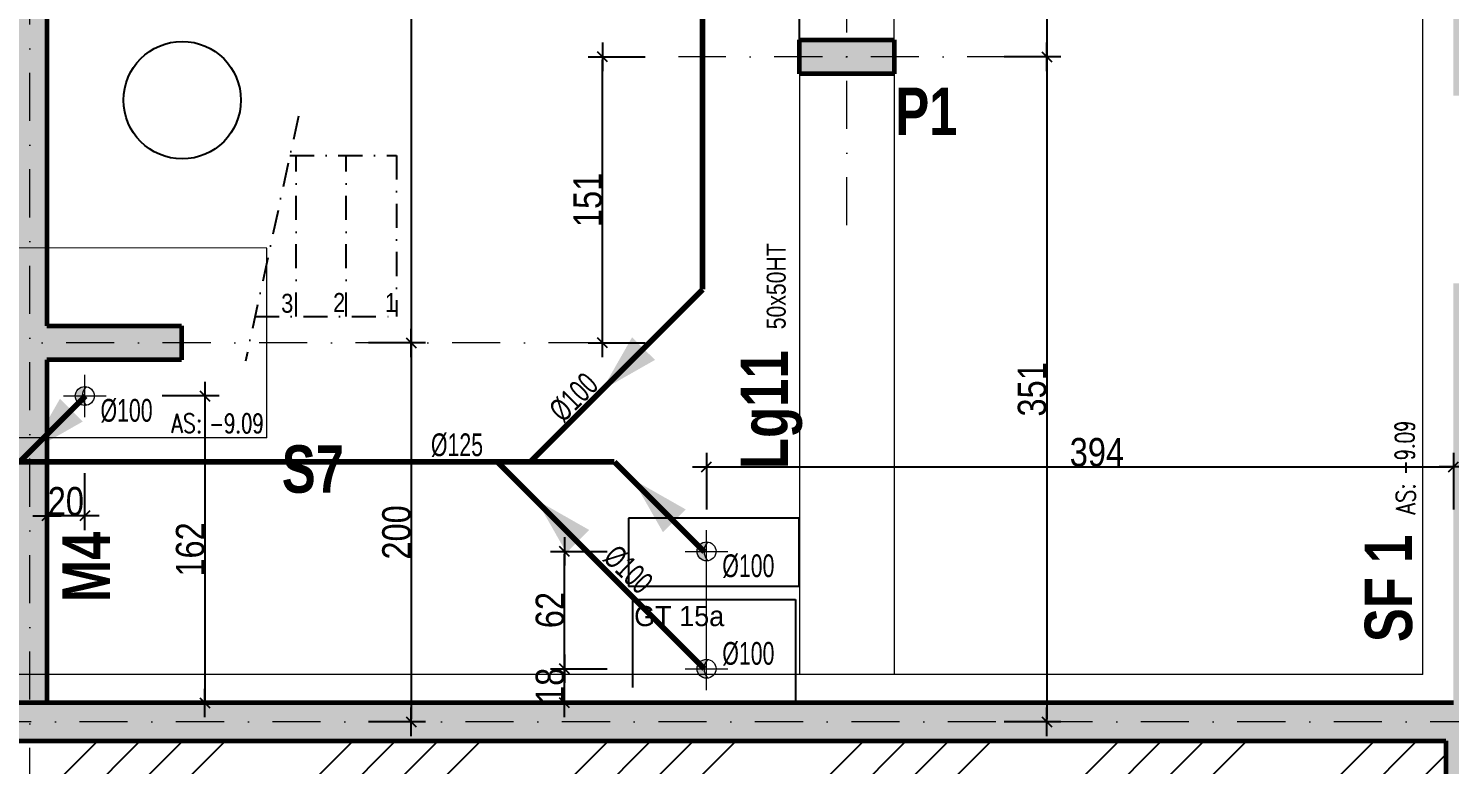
# Model space of a CAD drawing. Header units: centimetres. Extents: x -4990 to 114398, y -61489 to -12305.
# Drawn here: x 55960 to 56710, y -37100 to -36711 of the extents above; entities that cross this region are included whole.
import ezdxf
from ezdxf.enums import TextEntityAlignment as Align

# ---------------------------------------------------------------- set-up
doc = ezdxf.new("R2010")
doc.units = ezdxf.units.CM
doc.header["$LTSCALE"] = 0.5
doc.linetypes.add('prlm_eu', pattern=[2, 1.25, -0.25, 0.25, -0.25])
doc.linetypes.add('TIRETPTX2', pattern=[50.8, 25.4, -12.7, 0, -12.7])
doc.layers.get('DEFPOINTS').update_dxf_attribs({"linetype": 'CONTINUOUS'})
for name, color, linetype in [('01_cote_gen', 4, 'CONTINUOUS'), ('01_escalier int.', 2, 'TIRETPTX2'), ('01_poch_murs', 253, 'CONTINUOUS'), ('01_poch_poteaux', 250, 'CONTINUOUS'), ('01_resv', 32, 'CONTINUOUS'), ('01_texte', 230, 'CONTINUOUS'), ('AA_COTES', 2, 'CONTINUOUS')]:
    doc.layers.add(name, color=color, linetype=linetype)
for name, color, linetype, lineweight in [('01_murs_coup', 5, 'CONTINUOUS', 60), ('01_résv', 32, 'CONTINUOUS', 9), ('01_sem', 42, 'CONTINUOUS', 15), ('01_tram_axes', 2, 'TIRETPTX2', 9)]:
    doc.layers.add(name, color=color, linetype=linetype, lineweight=lineweight)
doc.styles.add('ARIAL NA', font='ARIALN.TTF')
doc.styles.add('Geneva', font='')
doc.styles.add('impact', font='impact.ttf')
doc.styles.add('MATTE_TXT', font='arial.ttf')
doc.styles.add('SIMPLEX1', font='SIMPLEX.shx', dxfattribs={"width": 0.8, "height": 10})
doc.styles.add('STYLE2', font='ARIALN.TTF')
doc.styles.get('Geneva').set_extended_font_data('Geneva')
doc.dimstyles.new('JB50', dxfattribs={"dimscale": 0.1, "dimtxt": 150, "dimasz": 15, "dimexe": 0.1, "dimexo": 0.1, "dimgap": 0.09, "dimtad": 1, "dimdec": 1, "dimdsep": 46, "dimtxsty": 'STYLE2', "dimblk1": 'BOND_G', "dimblk2": 'BOND_D', "dimsah": 1, "dimcen": 1.5, "dimdle": 0.01, "dimse1": 1, "dimse2": 1, "dimclrd": 4, "dimclre": 2, "dimclrt": 6, "dimazin": 2, "dimtfac": 2.333333, "dimtdec": 1, "dimtix": 1, "dimtmove": 2, "dimatfit": 3, "dimldrblk": 'BOND_G', "dimfxl": 1, "dimtolj": 1, "dimtzin": 0, "dimarcsym": 0})

# ---------------------------------------------------------------- blocks, each defined once
blk = doc.blocks.new('BOND_G')
at = {"layer": 'AA_COTES', "color": 0}
for p, q in [((0, -5), (0, 15)), ((5, 0), (-5, 0)), ((1.77, 1.77), (-1.77, -1.77))]:
    blk.add_line(p, q, dxfattribs=at)
blk = doc.blocks.new('BOND_D')
at = {"layer": 'AA_COTES', "color": 0}
for p, q in [((0, 5), (0, -15)), ((5, 0), (-5, 0)), ((-1.77, -1.77), (1.77, 1.77))]:
    blk.add_line(p, q, dxfattribs=at)
blk = doc.blocks.new('*D3219')
at = {"layer": '01_cote_gen', "color": 4, "lineweight": -2, "transparency": 16777216}
blk.add_line((56161.96, -36398.93), (56161.96, -36875.93), dxfattribs=at)
at = {"layer": 'DEFPOINTS', "color": 0}
for p in [(56175.36, -36397.43), (56130.93, -36877.43), (56161.96, -36877.43)]:
    blk.add_point(p, dxfattribs=at)
at = {"layer": '01_cote_gen', "color": 4, "lineweight": -2, "transparency": 16777216, "xscale": 1.5, "yscale": 1.5, "zscale": 1.5}
for name, p, rotation in [('BOND_G', (56161.96, -36397.43), 90), ('BOND_D', (56161.96, -36877.43), 270)]:
    blk.add_blockref(name, p, dxfattribs=dict(at, rotation=rotation))
at = {"layer": '01_cote_gen', "color": 6, "transparency": 16777216, "insert": (56154.29, -36652.31), "char_height": 15, "attachment_point": 5, "rotation": 90, "style": 'STYLE2'}
blk.add_mtext('\\A1;480', dxfattribs=at)
blk = doc.blocks.new('*D3220')
at = {"layer": '01_cote_gen', "color": 4, "lineweight": -2, "transparency": 16777216}
blk.add_line((56161.96, -36878.93), (56161.96, -37075.93), dxfattribs=at)
at = {"layer": 'DEFPOINTS', "color": 0}
for p in [(56139.46, -36877.43), (56161.96, -37077.43), (56166.43, -37077.43)]:
    blk.add_point(p, dxfattribs=at)
at = {"layer": '01_cote_gen', "color": 4, "lineweight": -2, "transparency": 16777216, "xscale": 1.5, "yscale": 1.5, "zscale": 1.5}
for name, p, rotation in [('BOND_G', (56161.96, -36877.43), 90), ('BOND_D', (56161.96, -37077.43), 270)]:
    blk.add_blockref(name, p, dxfattribs=dict(at, rotation=rotation))
at = {"layer": '01_cote_gen', "color": 6, "transparency": 16777216, "insert": (56154.29, -36977.43), "char_height": 15, "attachment_point": 5, "rotation": 90, "style": 'STYLE2'}
blk.add_mtext('\\A1;200', dxfattribs=at)
blk = doc.blocks.new('*D3224')
at = {"layer": '01_cote_gen', "color": 4, "lineweight": -2, "transparency": 16777216}
blk.add_line((55683.3, -36615.08), (55959.3, -36615.08), dxfattribs=at)
at = {"layer": 'DEFPOINTS', "color": 0}
for p in [(55960.8, -36615.08), (55681.8, -36622.58), (55960.8, -36740.28)]:
    blk.add_point(p, dxfattribs=at)
at = {"layer": '01_cote_gen', "color": 4, "lineweight": -2, "transparency": 16777216, "xscale": 1.5, "yscale": 1.5, "zscale": 1.5, "rotation": 180}
blk.add_blockref('BOND_G', (55681.8, -36615.08), dxfattribs=at)
at = {"layer": '01_cote_gen', "color": 4, "lineweight": -2, "transparency": 16777216, "xscale": 1.5, "yscale": 1.5, "zscale": 1.5}
blk.add_blockref('BOND_D', (55960.8, -36615.08), dxfattribs=at)
at = {"layer": '01_cote_gen', "color": 6, "transparency": 16777216, "insert": (55821.3, -36607.42), "char_height": 15, "attachment_point": 5, "style": 'STYLE2'}
blk.add_mtext('\\A1;279', dxfattribs=at)
blk = doc.blocks.new('*D3228')
at = {"layer": '01_cote_gen', "color": 4, "lineweight": -2, "transparency": 16777216}
blk.add_line((56497.29, -36398.93), (56497.29, -36724.93), dxfattribs=at)
at = {"layer": 'DEFPOINTS', "color": 0}
for p in [(56507.23, -36397.43), (56473.91, -36726.43), (56497.29, -36726.43)]:
    blk.add_point(p, dxfattribs=at)
at = {"layer": '01_cote_gen', "color": 4, "lineweight": -2, "transparency": 16777216, "xscale": 1.5, "yscale": 1.5, "zscale": 1.5}
for name, p, rotation in [('BOND_G', (56497.29, -36397.43), 90), ('BOND_D', (56497.29, -36726.43), 270)]:
    blk.add_blockref(name, p, dxfattribs=dict(at, rotation=rotation))
at = {"layer": '01_cote_gen', "color": 6, "transparency": 16777216, "insert": (56489.63, -36583.82), "char_height": 15, "attachment_point": 5, "rotation": 90, "style": 'STYLE2'}
blk.add_mtext('\\A1;329', dxfattribs=at)
blk = doc.blocks.new('*D3229')
at = {"layer": '01_cote_gen', "color": 4, "lineweight": -2, "transparency": 16777216}
blk.add_line((56497.29, -36727.93), (56497.29, -37075.93), dxfattribs=at)
at = {"layer": 'DEFPOINTS', "color": 0}
for p in [(56474.79, -36726.43), (56497.29, -37077.43), (56504.66, -37077.43)]:
    blk.add_point(p, dxfattribs=at)
at = {"layer": '01_cote_gen', "color": 4, "lineweight": -2, "transparency": 16777216, "xscale": 1.5, "yscale": 1.5, "zscale": 1.5}
for name, p, rotation in [('BOND_G', (56497.29, -36726.43), 90), ('BOND_D', (56497.29, -37077.43), 270)]:
    blk.add_blockref(name, p, dxfattribs=dict(at, rotation=rotation))
at = {"layer": '01_cote_gen', "color": 6, "transparency": 16777216, "insert": (56489.63, -36901.93), "char_height": 15, "attachment_point": 5, "rotation": 90, "style": 'STYLE2'}
blk.add_mtext('\\A1;351', dxfattribs=at)
blk = doc.blocks.new('*D3512')
at = {"layer": '01_cote_gen', "color": 4, "lineweight": -2, "transparency": 16777216}
blk.add_line((56262.86, -36875.93), (56262.86, -36727.93), dxfattribs=at)
at = {"layer": 'DEFPOINTS', "color": 0}
for p in [(56262.86, -36726.43), (56318.93, -36726.43), (56265.89, -36877.43)]:
    blk.add_point(p, dxfattribs=at)
at = {"layer": '01_cote_gen', "color": 4, "lineweight": -2, "transparency": 16777216, "xscale": 1.5, "yscale": 1.5, "zscale": 1.5}
for name, p, rotation in [('BOND_D', (56262.86, -36726.43), 90), ('BOND_G', (56262.86, -36877.43), 270)]:
    blk.add_blockref(name, p, dxfattribs=dict(at, rotation=rotation))
at = {"layer": '01_cote_gen', "color": 6, "transparency": 16777216, "insert": (56255.19, -36801.93), "char_height": 15, "attachment_point": 5, "rotation": 90, "style": 'STYLE2'}
blk.add_mtext('\\A1;151', dxfattribs=at)
blk = doc.blocks.new('*D3528')
at = {"layer": '01_cote_gen', "color": 4, "lineweight": -2, "transparency": 16777216}
blk.add_line((56907.65, -36390.93), (56907.65, -37334.89), dxfattribs=at)
at = {"layer": 'DEFPOINTS', "color": 0}
for p in [(56618.88, -36389.43), (56642.81, -37336.39), (56907.65, -37336.39)]:
    blk.add_point(p, dxfattribs=at)
at = {"layer": '01_cote_gen', "color": 4, "lineweight": -2, "transparency": 16777216, "xscale": 1.5, "yscale": 1.5, "zscale": 1.5}
for name, p, rotation in [('BOND_G', (56907.65, -36389.43), 90), ('BOND_D', (56907.65, -37336.39), 270)]:
    blk.add_blockref(name, p, dxfattribs=dict(at, rotation=rotation))
at = {"layer": '01_cote_gen', "color": 6, "transparency": 16777216, "insert": (56899.99, -36862.91), "char_height": 15, "attachment_point": 5, "rotation": 90, "style": 'STYLE2'}
blk.add_mtext('\\A1;947', dxfattribs=at)
blk = doc.blocks.new('*D4503')
at = {"layer": '01_résv', "color": 4, "lineweight": -2, "ltscale": 2, "transparency": 16777216}
blk.add_line((56319.33, -36942.86), (56710.31, -36942.86), dxfattribs=at)
at = {"layer": 'DEFPOINTS', "color": 0, "ltscale": 2}
for p in [(56711.81, -36942.86), (56711.81, -36956.7), (56317.83, -36976.22)]:
    blk.add_point(p, dxfattribs=at)
at = {"layer": '01_résv', "color": 4, "lineweight": -2, "ltscale": 2, "transparency": 16777216, "xscale": 1.5, "yscale": 1.5, "zscale": 1.5, "rotation": 180}
blk.add_blockref('BOND_G', (56317.83, -36942.86), dxfattribs=at)
at = {"layer": '01_résv', "color": 4, "lineweight": -2, "ltscale": 2, "transparency": 16777216, "xscale": 1.5, "yscale": 1.5, "zscale": 1.5}
blk.add_blockref('BOND_D', (56711.81, -36942.86), dxfattribs=at)
at = {"layer": '01_résv', "color": 6, "ltscale": 2, "transparency": 16777216, "insert": (56523.76, -36935.2), "char_height": 15, "attachment_point": 5, "style": 'STYLE2'}
blk.add_mtext('\\A1;394', dxfattribs=at)
blk = doc.blocks.new('*D4504')
at = {"layer": '01_résv', "color": 4, "lineweight": -2, "ltscale": 2, "transparency": 16777216}
blk.add_line((56242.94, -37065.93), (56242.94, -37050.91), dxfattribs=at)
at = {"layer": 'DEFPOINTS', "color": 0, "ltscale": 2}
for p in [(56242.94, -37049.41), (56308.1, -37049.41), (56308.1, -37067.43)]:
    blk.add_point(p, dxfattribs=at)
at = {"layer": '01_résv', "color": 4, "lineweight": -2, "ltscale": 2, "transparency": 16777216, "xscale": 1.5, "yscale": 1.5, "zscale": 1.5}
for name, p, rotation in [('BOND_D', (56242.94, -37049.41), 90), ('BOND_G', (56242.94, -37067.43), 270)]:
    blk.add_blockref(name, p, dxfattribs=dict(at, rotation=rotation))
at = {"layer": '01_résv', "color": 6, "ltscale": 2, "transparency": 16777216, "insert": (56235.27, -37058.42), "char_height": 15, "attachment_point": 5, "rotation": 90, "style": 'STYLE2'}
blk.add_mtext('\\A1;18', dxfattribs=at)
blk = doc.blocks.new('*D4505')
at = {"layer": '01_résv', "color": 4, "lineweight": -2, "ltscale": 2, "transparency": 16777216}
blk.add_line((56242.94, -37047.91), (56242.94, -36988.95), dxfattribs=at)
at = {"layer": 'DEFPOINTS', "color": 0, "ltscale": 2}
for p in [(56242.94, -36987.45), (56306.6, -36987.45), (56258.95, -37049.41)]:
    blk.add_point(p, dxfattribs=at)
at = {"layer": '01_résv', "color": 4, "lineweight": -2, "ltscale": 2, "transparency": 16777216, "xscale": 1.5, "yscale": 1.5, "zscale": 1.5}
for name, p, rotation in [('BOND_D', (56242.94, -36987.45), 90), ('BOND_G', (56242.94, -37049.41), 270)]:
    blk.add_blockref(name, p, dxfattribs=dict(at, rotation=rotation))
at = {"layer": '01_résv', "color": 6, "ltscale": 2, "transparency": 16777216, "insert": (56235.27, -37018.43), "char_height": 15, "attachment_point": 5, "rotation": 90, "style": 'STYLE2'}
blk.add_mtext('\\A1;62', dxfattribs=at)
blk = doc.blocks.new('*D4506')
at = {"layer": '01_résv', "color": 4, "lineweight": -2, "ltscale": 2, "transparency": 16777216}
blk.add_line((56053.13, -36906.93), (56053.13, -37065.93), dxfattribs=at)
at = {"layer": 'DEFPOINTS', "color": 0, "ltscale": 2}
for p in [(56001.01, -36905.43), (56042.92, -37067.43), (56053.13, -37067.43)]:
    blk.add_point(p, dxfattribs=at)
at = {"layer": '01_résv', "color": 4, "lineweight": -2, "ltscale": 2, "transparency": 16777216, "xscale": 1.5, "yscale": 1.5, "zscale": 1.5}
for name, p, rotation in [('BOND_G', (56053.13, -36905.43), 90), ('BOND_D', (56053.13, -37067.43), 270)]:
    blk.add_blockref(name, p, dxfattribs=dict(at, rotation=rotation))
at = {"layer": '01_résv', "color": 6, "ltscale": 2, "transparency": 16777216, "insert": (56045.46, -36986.43), "char_height": 15, "attachment_point": 5, "rotation": 90, "style": 'STYLE2'}
blk.add_mtext('\\A1;162', dxfattribs=at)
blk = doc.blocks.new('*D4507')
at = {"layer": '01_résv', "color": 4, "lineweight": -2, "ltscale": 2, "transparency": 16777216}
blk.add_line((55988.29, -36968.75), (55971.3, -36968.75), dxfattribs=at)
at = {"layer": 'DEFPOINTS', "color": 0, "ltscale": 2}
for p in [(55969.8, -36933.73), (55989.79, -36933.73), (55969.8, -36968.75)]:
    blk.add_point(p, dxfattribs=at)
at = {"layer": '01_résv', "color": 4, "lineweight": -2, "ltscale": 2, "transparency": 16777216, "xscale": 1.5, "yscale": 1.5, "zscale": 1.5, "rotation": 180}
blk.add_blockref('BOND_D', (55969.8, -36968.75), dxfattribs=at)
at = {"layer": '01_résv', "color": 4, "lineweight": -2, "ltscale": 2, "transparency": 16777216, "xscale": 1.5, "yscale": 1.5, "zscale": 1.5}
blk.add_blockref('BOND_G', (55989.79, -36968.75), dxfattribs=at)
at = {"layer": '01_résv', "color": 6, "ltscale": 2, "transparency": 16777216, "insert": (55979.79, -36961.08), "char_height": 15, "attachment_point": 5, "style": 'STYLE2'}
blk.add_mtext('\\A1;20', dxfattribs=at)

msp = doc.modelspace()

# ---------------------------------------------------------------- hatches: boundary and pattern name
at = {"layer": '01_poch_murs', "ltscale": 2}
h = msp.add_hatch(color=256, dxfattribs=at)
h.dxf.hatch_style = 1
h.paths.add_polyline_path([(55407.805, -36389.426), (55193.799, -36389.426), (55193.799, -36806.424), (55209.799, -36806.424), (55209.799, -36405.426), (55407.805, -36405.426)])
h.paths.add_polyline_path([(55756.777, -36389.426), (55506.805, -36389.426), (55506.805, -36405.426), (55756.777, -36405.426)])
h.paths.add_polyline_path([(56074.765, -36389.426), (55855.765, -36389.426), (55855.765, -36405.426), (55951.802, -36405.426), (55951.802, -36868.431), (55880.826, -36868.431), (55880.826, -36886.431), (55951.802, -36886.431), (55951.802, -37067.427), (55969.802, -37067.427), (55969.802, -36886.431), (56040.802, -36886.431), (56040.802, -36868.431), (55969.802, -36868.431), (55969.802, -36405.426), (56074.765, -36405.426)])
h.paths.add_polyline_path([(56465.806, -36389.426), (56173.791, -36389.426), (56173.791, -36405.426), (56465.806, -36405.426)])
h.paths.add_polyline_path([(56727.809, -36389.426), (56564.815, -36389.426), (56564.815, -36405.426), (56711.809, -36405.426), (56711.809, -36746.981), (56727.809, -36746.981)])
h.paths.add_polyline_path([(56727.809, -36845.981), (56711.809, -36845.981), (56711.809, -37067.427), (55209.799, -37067.427), (55209.799, -36905.424), (55193.799, -36905.424), (55193.799, -37412.426), (56040.801, -37412.426), (56040.802, -37336.393), (56727.809, -37336.393)])
h.paths.add_polyline_path([(56707.809, -37087.427), (56707.809, -37316.393), (56020.809, -37316.393), (56020.809, -37392.426), (55213.799, -37392.426), (55213.799, -37087.427)], flags=16)
h.paths.add_polyline_path([(57072.832, -37095.431), (56737.823, -37095.481), (56737.809, -37115.431), (57072.832, -37115.431)])
h.paths.add_polyline_path([(56727.797, -37615.436), (56711.797, -37615.436), (56711.797, -37854.44), (56727.797, -37854.44)])
h.paths.add_polyline_path([(56040.801, -37412.426), (56022.798, -37412.426), (56022.798, -37893.735), (56040.798, -37893.735)])
h.paths.add_polyline_path([(55898.802, -37412.426), (55880.802, -37412.426), (55880.802, -37893.735), (55898.802, -37893.735)])
h.paths.add_polyline_path([(55437.795, -37412.426), (55421.795, -37412.426), (55421.795, -37431.431), (55437.795, -37431.431)])
h.paths.add_polyline_path([(55437.795, -37530.431), (55421.795, -37530.431), (55421.795, -37681.429), (55335.802, -37681.429), (55335.802, -37697.429), (55437.795, -37697.429)])
h.paths.add_polyline_path([(55236.802, -37681.429), (55193.799, -37681.429), (55193.799, -37808.429), (55209.799, -37808.429), (55209.799, -37697.429), (55236.802, -37697.429)])
at = {"layer": '01_poch_murs'}
h = msp.add_hatch(dxfattribs=at)
h.set_pattern_fill('ANSI34', color=256, scale=5)
h.set_pattern_definition([(45, (157.42, -250.4), (-67.35192, 67.35192), []), (45, (179.87, -250.4), (-67.35192, 67.35192), []), (45, (202.32, -250.4), (-67.35192, 67.35192), []), (45, (224.78, -250.4), (-67.35192, 67.35192), [])])
edge = h.paths.add_edge_path(flags=16)
edge.add_arc((55780.608, -37243.695), 30.98, 0, 360)
h.paths.add_polyline_path([(56707.809, -37087.427), (55960.802, -37087.427), (55960.802, -37102.427), (56692.809, -37102.427), (56692.809, -37301.393), (56031.799, -37301.393), (56031.799, -37316.393), (56707.809, -37316.393)])
h.paths.add_polyline_path([(56020.809, -37326.393), (56005.809, -37326.393), (56005.809, -37392.426), (55889.803, -37392.426), (56020.809, -37392.426)], flags=17)
h.paths.add_polyline_path([(55429.795, -37377.426), (55226.799, -37377.426), (55226.799, -37102.427), (55960.802, -37102.427), (55960.802, -37087.427), (55213.799, -37087.427), (55213.799, -37392.426), (55429.795, -37392.426)])
h.paths.add_polyline_path([(55342.177, -37129.507), (55342.177, -37102.894), (55310.949, -37102.894), (55310.949, -37129.507)], flags=16)
h.paths.add_polyline_path([(55984.191, -37209.995), (56010.804, -37209.995), (56010.804, -37178.767), (55984.191, -37178.767)], flags=16)
h.paths.add_polyline_path([(55563.21, -37180.767), (55599.38, -37180.767), (55599.38, -37149.539), (55563.21, -37149.539)], flags=16)
h.paths.add_polyline_path([(56322.216, -37180.767), (56358.385, -37180.767), (56358.385, -37149.539), (56322.216, -37149.539)], flags=16)
h.paths.add_polyline_path([(56357.801, -37209.739), (56393.971, -37209.739), (56393.971, -37178.511), (56357.801, -37178.511)], flags=16)
h.paths.add_polyline_path([(55997.286, -37233.772), (56023.9, -37233.772), (56023.9, -37202.544), (55997.286, -37202.544)], flags=16)
h.paths.add_polyline_path([(56041.875, -37233.516), (56058.931, -37233.516), (56058.931, -37202.288), (56041.875, -37202.288)], flags=16)
h.paths.add_polyline_path([(55760.087, -37268.064), (55794.45, -37268.064), (55794.45, -37215.564), (55760.087, -37215.564)], flags=16)
h.paths.add_polyline_path([(56693.355, -37172.156), (56693.355, -37137.49), (56678.355, -37137.49), (56678.355, -37172.156)], flags=16)
h.paths.add_polyline_path([(56693.74, -37192.601), (56693.74, -37170.839), (56678.74, -37170.839), (56678.74, -37192.601)], flags=16)
h.paths.add_polyline_path([(56149.269, -37300.998), (56171.031, -37300.998), (56171.031, -37285.998), (56149.269, -37285.998)], flags=16)
h.paths.add_polyline_path([(56169.093, -37300.998), (56203.76, -37300.998), (56203.76, -37285.998), (56169.093, -37285.998)], flags=16)
h.paths.add_polyline_path([(55327.571, -37377.031), (55349.332, -37377.031), (55349.332, -37362.031), (55327.571, -37362.031)], flags=16)
h.paths.add_polyline_path([(55347.395, -37377.031), (55382.062, -37377.031), (55382.062, -37362.031), (55347.395, -37362.031)], flags=16)
h.paths.add_polyline_path([(56006.901, -37366.788), (56006.901, -37307.207), (55967.826, -37307.207), (55967.826, -37366.788)], flags=17)
h.paths.add_polyline_path([(56060.654, -37304.885), (56114.661, -37304.885), (56114.661, -37265.81), (56060.654, -37265.81)], flags=16)
h.paths.add_polyline_path([(56697.907, -37302.27), (56697.907, -37242.689), (56658.832, -37242.689), (56658.832, -37302.27)], flags=16)
h.paths.add_polyline_path([(55298.513, -37352.426), (55251.799, -37352.426), (55251.799, -37341.214), (55238.931, -37341.214), (55238.931, -37380.289), (55298.513, -37380.289)])
h.paths.add_polyline_path([(55342.177, -37352.426), (55310.949, -37352.426), (55310.949, -37364.718), (55342.177, -37364.718)])
h.paths.add_polyline_path([(55351.799, -37352.426), (55251.799, -37352.426), (55251.799, -37252.426), (55351.799, -37252.426)])
h.paths.add_polyline_path([(56692.809, -37102.427), (55226.799, -37102.427), (55226.799, -37392.426), (56005.809, -37392.426), (56005.809, -37301.393), (56692.809, -37301.393)])
h.paths.add_polyline_path([(55251.799, -37305.996), (55251.799, -37274.769), (55226.126, -37274.769), (55226.126, -37305.996)])
at = {"layer": '01_poch_poteaux', "ltscale": 2}
h = msp.add_hatch(color=256, dxfattribs=at)
h.dxf.hatch_style = 1
h.paths.add_polyline_path([(56391.813, -36717.424), (56366.813, -36717.422), (56366.809, -36726.425), (56391.813, -36726.425)])
h.paths.add_polyline_path([(56416.813, -36717.425), (56391.813, -36717.424), (56391.813, -36726.425), (56416.812, -36726.425)])
h.paths.add_polyline_path([(56416.812, -36726.425), (56391.813, -36726.425), (56391.813, -36735.425), (56416.812, -36735.425)])
h.paths.add_polyline_path([(56391.813, -36726.425), (56366.809, -36726.425), (56366.805, -36735.425), (56391.813, -36735.425)])
at = {"layer": '01_résv', "ltscale": 2}
h = msp.add_hatch(color=256, dxfattribs=at)
h.dxf.hatch_style = 1
h.paths.add_polyline_path([(55990.433, -36900.468, 0.0324939), (55989.786, -36900.425), (55989.786, -36901.252, -0.0356937)])
h.paths.add_polyline_path([(55989.786, -36901.252), (55989.786, -36900.425, 0.4142136), (55984.786, -36905.425), (55988.462, -36905.425, -0.1572132)])
h.paths.add_polyline_path([(55988.462, -36905.425), (55984.786, -36905.425, 0.4142136), (55989.786, -36910.425), (55989.786, -36909.531, -0.1547681)])
h.paths.add_polyline_path([(55989.786, -36909.531), (55989.786, -36910.425, 0.0354279), (55990.491, -36910.375, -0.0386284)])
h = msp.add_hatch(color=256, dxfattribs=at)
h.dxf.hatch_style = 1
h.paths.add_polyline_path([(56318.479, -36982.492, 0.0324939), (56317.831, -36982.45), (56317.831, -36983.277, -0.0356937)])
h.paths.add_polyline_path([(56317.831, -36983.277), (56317.831, -36982.45, 0.4142136), (56312.831, -36987.45), (56316.508, -36987.45, -0.1572132)])
h.paths.add_polyline_path([(56316.508, -36987.45), (56312.831, -36987.45, 0.4142136), (56317.831, -36992.45), (56317.831, -36991.555, -0.1547681)])
h.paths.add_polyline_path([(56317.831, -36991.555), (56317.831, -36992.45, 0.0354279), (56318.537, -36992.4, -0.0386284)])
h = msp.add_hatch(color=256, dxfattribs=at)
h.dxf.hatch_style = 1
h.paths.add_polyline_path([(56318.479, -37044.448, 0.0324939), (56317.831, -37044.406), (56317.831, -37045.232, -0.0356937)])
h.paths.add_polyline_path([(56317.831, -37045.232), (56317.831, -37044.406, 0.4142136), (56312.831, -37049.406), (56316.508, -37049.406, -0.1572132)])
h.paths.add_polyline_path([(56316.508, -37049.406), (56312.831, -37049.406, 0.4142136), (56317.831, -37054.406), (56317.831, -37053.511, -0.1547681)])
h.paths.add_polyline_path([(56317.831, -37053.511), (56317.831, -37054.406, 0.0354279), (56318.537, -37054.355, -0.0386284)])

# ---------------------------------------------------------------- linework, layer by layer
at = {"layer": '01_cote_gen', "ltscale": 2}
msp.add_line((56366.813, -36717.422), (56366.813, -36422.426), dxfattribs=at)
at = {"layer": '01_escalier int.'}
for p, q in [((56102.536, -36757.712), (56074.551, -36886.985)), ((56098.051, -36778.431), (56154.302, -36778.431)), ((56101.236, -36863.431), (56101.236, -36778.431)), ((56127.769, -36863.431), (56127.769, -36778.431)), ((56154.302, -36778.431), (56154.302, -36863.431)), ((56079.65, -36863.431), (56154.302, -36863.431))]:
    msp.add_line(p, q, dxfattribs=at)
at = {"layer": '01_murs_coup'}
for p, q in [((55969.802, -36405.426), (55969.802, -36868.431)), ((56366.805, -36735.425), (56366.813, -36717.422)), ((56366.813, -36717.422), (56416.813, -36717.425)), ((56416.813, -36717.425), (56416.812, -36735.425)), ((56416.812, -36735.425), (56366.805, -36735.425)), ((55969.802, -36868.431), (56040.802, -36868.431)), ((56040.802, -36868.431), (56040.802, -36886.431)), ((55969.802, -36886.431), (55969.802, -37067.427)), ((56040.802, -36886.431), (55969.802, -36886.431)), ((56711.809, -37067.427), (55209.799, -37067.427)), ((55213.799, -37087.427), (56707.809, -37087.427)), ((56707.809, -37087.427), (56707.809, -37316.393))]:
    msp.add_line(p, q, dxfattribs=at)
at = {"layer": '01_resv'}
for p, q in [((56366.692, -36969.867), (56276.692, -36969.867)), ((56276.692, -36969.867), (56276.692, -37005.867)), ((56366.692, -37005.867), (56366.692, -36969.867)), ((56276.692, -37005.867), (56366.692, -37005.867)), ((56278.692, -37012.867), (56278.692, -37059.367)), ((56278.692, -37012.867), (56364.692, -37012.867)), ((56364.692, -37012.867), (56364.692, -37067.427))]:
    msp.add_line(p, q, dxfattribs=at)
at = {"layer": '01_resv', "linetype": 'prlm_eu', "ltscale": 25, "const_width": 3, "flags": 128}
for points in [[(56315.743, -36430.264), (56315.743, -36849.221)], [(56315.743, -36849.221), (56224.745, -36940.22)], [(55990.18, -36905.425), (55955.449, -36940.156)], [(55166.36, -36940.22), (56269.22, -36940.146)], [(56316.623, -37049.406), (56207.59, -36940.372)], [(56316.623, -36987.65), (56269.22, -36940.247)]]:
    msp.add_lwpolyline(points, dxfattribs=at)
at = {"layer": '01_resv', "linetype": 'prlm_eu', "ltscale": 25}
for points in [[(56262.701, -36902.263), (56278.557, -36874.377), (56284.571, -36880.389)], [(56262.701, -36902.263), (56290.585, -36886.404), (56284.572, -36880.391)], [(55960.802, -36934.803), (55976.657, -36906.917), (55982.671, -36912.929)], [(55960.802, -36934.803), (55988.686, -36918.944), (55982.673, -36912.931)], [(56278.953, -36949.452), (56306.839, -36965.308), (56300.827, -36971.322)], [(56278.953, -36949.452), (56294.812, -36977.336), (56300.825, -36971.323)], [(56228.059, -36960.314), (56255.945, -36976.169), (56249.933, -36982.183)], [(56228.059, -36960.314), (56243.918, -36988.198), (56249.931, -36982.185)]]:
    msp.add_solid(points, dxfattribs=at)
at = {"layer": '01_résv', "ltscale": 2}
for p, q in [((55989.786, -36916.652), (55989.786, -36894.198)), ((55978.559, -36905.425), (56001.012, -36905.425)), ((56317.831, -37037.984), (56317.831, -36976.223)), ((56306.604, -36987.45), (56329.058, -36987.45)), ((56317.831, -37060.633), (56317.831, -37038.179)), ((56306.604, -37049.406), (56329.058, -37049.406))]:
    msp.add_line(p, q, dxfattribs=at)
for centre in [(55989.786, -36905.425), (56317.831, -36987.45), (56317.831, -37049.406)]:
    msp.add_circle(centre, 5, dxfattribs=at)
for centre in [(55995.596, -36905.391), (56323.642, -36987.416), (56323.642, -37049.371)]:
    msp.add_arc(centre, 7.134, 136.358511, 224.313131, dxfattribs=at)
at = {"layer": '01_sem', "ltscale": 2}
for p, q in [((56416.813, -36717.425), (56416.831, -36422.426)), ((56695.778, -37052.427), (56695.778, -36422.426)), ((56366.805, -36735.425), (56366.805, -37052.427)), ((56416.812, -36735.425), (56416.812, -37052.427)), ((56085.802, -36827.431), (55835.846, -36827.033)), ((56085.802, -36927.431), (56085.802, -36827.431)), ((56085.802, -36927.431), (55835.802, -36927.431)), ((56695.778, -37052.427), (55226.799, -37052.427))]:
    msp.add_line(p, q, dxfattribs=at)
at = {"layer": '01_texte'}
msp.add_circle((56041.18, -36749.296), 30.98, dxfattribs=at)
at = {"layer": '01_tram_axes', "ltscale": 2}
for p, q in [((55960.802, -37269.271), (55960.802, -36123.312)), ((56391.813, -36815.309), (56391.813, -36637.542)), ((56480.696, -36726.425), (56302.93, -36726.425)), ((56259.832, -36877.431), (55777.829, -36877.431)), ((56826.802, -37077.427), (55066.519, -37077.427))]:
    msp.add_line(p, q, dxfattribs=at)

# ---------------------------------------------------------------- texts
at = {"layer": '01_resv', "style": 'Geneva', "width": 0.7}
for rotation, p in [(45, (56242.138, -36919.97)), (315.674894, (56262.582, -36991.597))]:
    msp.add_text('%%C100', height=12, rotation=rotation, dxfattribs=at).set_placement(p)
for s, p in [('%%C100', (55998.089, -36919.003)), ('%%C125', (56172.415, -36937.181)), ('%%C100', (56326.135, -37001.028)), ('%%C100', (56326.135, -37047.275))]:
    msp.add_text(s, height=12, dxfattribs=at).set_placement(p)
at = {"layer": '01_resv', "insert": (56279.601, -37016.24), "char_height": 10.65683, "attachment_point": 1, "line_spacing_factor": 0.25, "style": 'Geneva'}
msp.add_mtext('\\pt36.457;GT 15a', dxfattribs=at)
at = {"layer": '01_texte', "style": 'impact'}
for s, p in [('P1', (56433.824, -36775.162)), ('S7', (56110.13, -36963.977))]:
    msp.add_text(s, height=25, dxfattribs=at).set_placement(p, align=Align.BOTTOM_CENTER)
at = {"layer": '01_texte'}
for s, style, width, p in [('50x50HT', 'MATTE_TXT', 0.8, (56362.558, -36847.537)), ('-9.09', 'SIMPLEX1', 0.7, (56694.188, -36932.802)), ('AS:', 'SIMPLEX1', 0.8, (56694.573, -36959.699))]:
    msp.add_text(s, height=10, rotation=90, dxfattribs=dict(at, style=style, width=width)).set_placement(p, align=Align.BOTTOM_CENTER)
at = {"layer": '01_texte', "style": 'ARIAL NA'}
for s, p in [('3', (56093.414, -36861.484)), ('2', (56120.794, -36861.061)), ('1', (56148.173, -36861.061))]:
    msp.add_text(s, height=10, dxfattribs=at).set_placement(p)
at = {"layer": '01_texte', "style": 'impact'}
for s, p in [('Lg11', (56368.241, -36912.653)), ('M4', (56010.524, -36995.647)), ('SF 1', (56697.541, -37006.979))]:
    msp.add_text(s, height=25, rotation=90, dxfattribs=at).set_placement(p, align=Align.BOTTOM_CENTER)
at = {"layer": '01_texte', "style": 'SIMPLEX1'}
for s, width, p in [('AS:', 0.8, (56043.555, -36927.869)), ('-9.09', 0.7, (56069.832, -36927.869))]:
    msp.add_text(s, height=10, dxfattribs=dict(at, width=width)).set_placement(p, align=Align.BOTTOM_CENTER)

# ---------------------------------------------------------------- dimensions: what is measured, and where the dimension line sits
at = {"layer": '01_cote_gen'}
for base, p1, p2, picture, middle in [((56907.653, -37336.393), (56618.88, -36389.426), (56642.811, -37336.393), '*D3528', (56899.985, -36862.91)), ((56262.86, -36726.425), (56265.888, -36877.431), (56318.934, -36726.425), '*D3512', (56255.192, -36801.928)), ((56497.295, -37077.427), (56474.795, -36726.425), (56504.664, -37077.427), '*D3229', (56489.627, -36901.926)), ((56161.962, -37077.427), (56139.462, -36877.431), (56166.427, -37077.427), '*D3220', (56154.294, -36977.429))]:
    dim = msp.add_linear_dim(base=base, p1=p1, p2=p2, angle=90, dimstyle='JB50', dxfattribs=at)
    dim.commit()
    dim.dimension.update_dxf_attribs({"geometry": picture, "text_midpoint": middle})
for base, p1, p2, picture, middle in [((56161.962, -36877.431), (56175.359, -36397.426), (56130.928, -36877.431), '*D3219', (56154.294, -36652.308)), ((56497.295, -36726.425), (56507.226, -36397.426), (56473.905, -36726.425), '*D3228', (56489.627, -36583.823))]:
    dim = msp.add_linear_dim(base=base, p1=p1, p2=p2, angle=90, dimstyle='JB50', dxfattribs=at)
    dim.commit()
    dim.dimension.update_dxf_attribs({"geometry": picture, "text_midpoint": middle, "dimtype": 160})
dim = msp.add_linear_dim(base=(55960.802, -36615.084), p1=(55681.802, -36622.584), p2=(55960.802, -36740.284), dimstyle='JB50', dxfattribs=at)
dim.commit()
dim.dimension.update_dxf_attribs({"geometry": '*D3224', "text_midpoint": (55821.302, -36607.417)})
at = {"layer": '01_résv', "ltscale": 2}
for base, p1, p2, picture, middle in [((56053.126, -37067.427), (56001.012, -36905.425), (56042.923, -37067.427), '*D4506', (56045.458, -36986.426)), ((56242.939, -36987.45), (56258.949, -37049.406), (56306.604, -36987.45), '*D4505', (56235.271, -37018.428)), ((56242.939, -37049.406), (56308.095, -37067.427), (56308.095, -37049.406), '*D4504', (56235.271, -37058.416))]:
    dim = msp.add_linear_dim(base=base, p1=p1, p2=p2, angle=90, dimstyle='JB50', dxfattribs=at)
    dim.commit()
    dim.dimension.update_dxf_attribs({"geometry": picture, "text_midpoint": middle})
dim = msp.add_linear_dim(base=(56711.809, -36942.863), p1=(56317.831, -36976.223), p2=(56711.809, -36956.704), dimstyle='JB50', dxfattribs=at)
dim.commit()
dim.dimension.update_dxf_attribs({"geometry": '*D4503', "text_midpoint": (56523.762, -36935.195), "dimtype": 160})
dim = msp.add_linear_dim(base=(55969.802, -36968.751), p1=(55989.786, -36933.73), p2=(55969.802, -36933.73), dimstyle='JB50', dxfattribs=at)
dim.commit()
dim.dimension.update_dxf_attribs({"geometry": '*D4507', "text_midpoint": (55979.794, -36961.083)})

doc.saveas('drawing.dxf')
